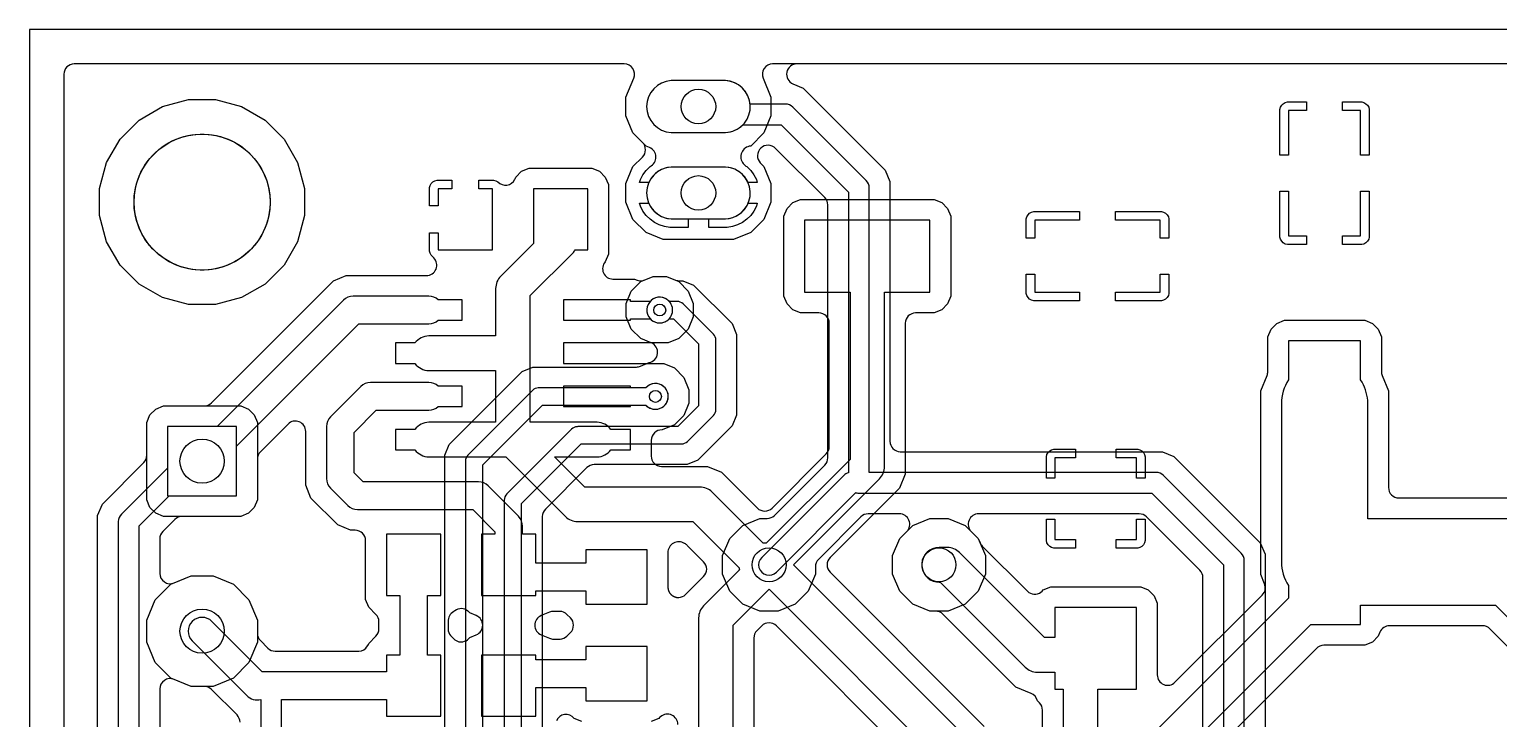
# Model space of a CAD drawing. Header units: millimetres. Extents: x 0 to 99.1, y 0 to 99.1.
# Drawn here: x 0 to 43.22, y 78.79 to 99.06 of the extents above; entities that cross this region are included whole.
import ezdxf

# ---------------------------------------------------------------- set-up
doc = ezdxf.new("R2010")
doc.units = ezdxf.units.MM

msp = doc.modelspace()

# ---------------------------------------------------------------- linework, layer by layer
at = {"layer": '16_copper'}
for points in [[(34.519, 73.05), (34.519, 82.934, 0.198912), (34.429, 83.15), (32.858, 84.721, 0.198912), (32.642, 84.811), (27.923, 84.811, 0.668181), (27.707, 84.29), (27.913, 84.084), (28.121, 83.583), (28.121, 83.041), (27.913, 82.54), (27.529, 82.156), (27.028, 81.948), (26.486, 81.948), (25.985, 82.156), (25.601, 82.54), (25.393, 83.041), (25.393, 83.583), (25.601, 84.084), (25.807, 84.29, 0.668181), (25.591, 84.811), (24.675, 84.811, 0.198912), (24.459, 84.721), (23.21, 83.472, 0.198912), (23.121, 83.256), (23.121, 83.041), (22.913, 82.54), (22.529, 82.156), (22.028, 81.948), (21.486, 81.948), (20.985, 82.156), (20.601, 82.54), (20.393, 83.041), (20.393, 83.583), (20.601, 84.084), (20.985, 84.468), (21.486, 84.676), (21.701, 84.676, 0.198912), (21.917, 84.765), (23.396, 86.244, 0.198912), (23.486, 86.46), (23.486, 93.895, 0.198912), (23.396, 94.111), (21.951, 95.556, 0.997451), (21.5, 95.133), (21.506, 95.125), (21.605, 95.027), (21.814, 94.523), (21.814, 93.977), (21.605, 93.473), (21.219, 93.087), (20.715, 92.878), (18.645, 92.878), (18.141, 93.087), (17.755, 93.473), (17.546, 93.977), (17.546, 94.523), (17.755, 95.027), (18.033, 95.304, 0.414216), (18.033, 95.736), (17.755, 96.013), (17.546, 96.517), (17.546, 97.063), (17.778, 97.623, 0.534511), (17.497, 98.044), (1.321, 98.044, 0.414214), (1.016, 97.739), (1.016, 1.321, 0.414214)], [(97.739, 98.044), (22.579, 98.044, 0.820681), (22.462, 97.458), (22.758, 97.335), (25.175, 94.918), (25.314, 94.582), (25.314, 86.944, 0.414214), (25.619, 86.639), (33.329, 86.639), (33.665, 86.5), (36.208, 83.957), (36.347, 83.621), (36.347, 73.657, 0.198912)], [(35.738, 73.278), (35.738, 83.439, 0.198912), (35.649, 83.655), (33.363, 85.941, 0.198912), (33.147, 86.03), (24.705, 86.03), (24.705, 94.4, 0.198912), (24.616, 94.616), (22.456, 96.776, 0.198912), (22.24, 96.865), (21.2, 96.865, 0.371669), (20.479, 97.552), (18.881, 97.552, 0.95208), (18.881, 96.028), (20.479, 96.028, 0.188113), (20.985, 96.255), (22.114, 96.255), (24.095, 94.274), (24.095, 86.02, 0.13508), (23.954, 85.941), (21.541, 83.528, 1), (21.973, 83.096), (24.31, 85.434, 0.003699), (24.317, 85.432), (24.337, 85.428, 0.051913), (24.4, 85.42), (33.021, 85.42), (35.128, 83.313), (35.128, 73.152, 0.198912)], [(12.217, 76.513), (12.217, 86.532), (12.349, 86.849), (14.497, 88.997), (14.814, 89.129), (17.858, 89.129, 0.098493), (17.975, 89.152), (18.23, 89.258, 0.747851), (18.292, 89.839), (17.982, 89.968), (17.705, 90.245), (17.554, 90.609), (17.554, 91.001), (17.705, 91.365), (17.982, 91.642), (18.346, 91.793), (18.738, 91.793), (18.982, 91.692, 0.098493), (19.099, 91.669), (19.222, 91.669), (19.539, 91.537), (20.671, 90.405), (20.803, 90.088), (20.803, 87.712), (20.671, 87.395), (19.666, 86.39), (19.349, 86.258), (16.613, 86.258, 0.198912), (16.397, 86.169), (15.177, 84.949, 0.198912), (15.088, 84.733), (15.088, 78.462, 0.198912)], [(14.478, 78.083), (14.478, 85.112), (16.234, 86.868), (19.177, 86.868, 0.198912), (19.357, 86.942), (20.119, 87.704, 0.198912), (20.193, 87.884), (20.193, 89.916, 0.198912), (20.119, 90.096), (19.23, 90.985, 0.198912), (19.05, 91.059), (18.823, 91.059, 0.992389), (18.257, 90.555), (18.292, 90.52, 0.409745), (18.823, 90.551), (18.945, 90.551), (19.685, 89.811), (19.685, 87.989), (19.072, 87.376), (16.129, 87.376), (16.11, 87.374, 0.179039), (15.949, 87.302), (14.044, 85.397, 0.198912), (13.97, 85.217), (13.97, 77.978, 0.198912)], [(13.335, 76.073), (13.335, 86.255), (15.091, 88.011), (18.134, 88.011, 0.992389), (18.7, 88.515), (18.665, 88.55, 0.409745), (18.134, 88.519), (14.986, 88.519), (14.967, 88.517, 0.179039), (14.806, 88.445), (12.901, 86.54, 0.198912), (12.827, 86.36), (12.827, 76.073)]]:
    msp.add_lwpolyline(points, format="xyb", dxfattribs=at)
for points in [[(4.683, 90.964), (3.916, 91.17), (3.228, 91.567), (2.667, 92.128), (2.27, 92.816), (2.064, 93.583), (2.064, 94.377), (2.27, 95.144), (2.667, 95.832), (3.228, 96.393), (3.916, 96.79), (4.683, 96.996), (5.477, 96.996), (6.244, 96.79), (6.932, 96.393), (7.493, 95.832), (7.89, 95.144), (8.096, 94.377), (8.096, 93.583), (7.89, 92.816), (7.493, 92.128), (6.932, 91.567), (6.244, 91.17), (5.477, 90.964)], [(3.943, 84.734), (3.719, 84.827), (3.547, 84.999), (3.454, 85.223), (3.454, 87.497), (3.547, 87.721), (3.719, 87.893), (3.943, 87.986), (6.217, 87.986), (6.441, 87.893), (6.613, 87.721), (6.706, 87.497), (6.706, 85.223), (6.613, 84.999), (6.441, 84.827), (6.217, 84.734)], [(6.096, 87.376), (4.064, 87.376), (4.064, 85.344), (6.096, 85.344)], [(4.757, 79.734), (4.159, 79.982), (3.702, 80.439), (3.454, 81.037), (3.454, 81.683), (3.702, 82.281), (4.159, 82.738), (4.757, 82.986), (5.403, 82.986), (6.001, 82.738), (6.458, 82.281), (6.706, 81.683), (6.706, 81.037), (6.458, 80.439), (6.001, 79.982), (5.403, 79.734)]]:
    msp.add_lwpolyline(points, close=True, dxfattribs=at)
msp.add_lwpolyline([(20.554, 93.495, 0.906347), (20.479, 95.012), (18.881, 95.012, 0.95208), (18.881, 93.488), (20.479, 93.488)], format="xyb", close=True, dxfattribs=at)
at = {"layer": '1_copper'}
for points in [[(97.739, 98.044), (21.863, 98.044, 0.534511), (21.582, 97.623), (21.814, 97.063), (21.814, 96.517), (21.605, 96.013), (21.219, 95.627, 0.612464), (21.001, 95.112), (21.014, 95.098, 0.090273), (21.104, 95.025), (21.217, 94.912), (21.311, 94.782), (21.384, 94.64), (21.411, 94.555), (21.141, 94.555), (21.132, 94.576), (21.096, 94.642, 0.250487), (20.479, 95.012), (18.881, 95.012, 0.284917), (18.219, 94.555), (17.949, 94.555), (17.976, 94.64), (18.049, 94.782), (18.143, 94.912), (18.256, 95.025, 0.649616), (18.239, 95.586), (18.141, 95.627), (17.755, 96.013), (17.546, 96.517), (17.546, 97.063), (17.778, 97.623, 0.534511), (17.497, 98.044), (1.321, 98.044, 0.414214), (1.016, 97.739), (1.016, 1.321, 0.414214)], [(2.007, 74.621), (2.007, 84.764), (2.146, 85.1), (3.365, 86.319, 0.198912), (3.454, 86.535), (3.454, 87.497), (3.547, 87.721), (3.719, 87.893), (3.943, 87.986), (5.143, 87.986, 0.198912), (5.358, 88.075), (8.949, 91.666), (9.323, 91.821), (11.68, 91.821, 0.668184), (11.895, 92.341), (11.821, 92.416), (11.787, 92.474), (11.77, 92.539), (11.77, 93.072), (12.024, 93.072), (12.024, 92.572), (13.624, 92.572), (13.624, 94.372), (13.224, 94.372), (13.224, 94.626), (13.657, 94.626), (13.722, 94.609), (13.78, 94.575, 0.529019), (14.278, 94.65), (14.286, 94.665), (14.307, 94.717), (14.479, 94.889), (14.703, 94.982), (16.545, 94.982), (16.769, 94.889), (16.941, 94.717), (17.034, 94.493), (17.034, 92.451), (16.94, 92.225, 0.650544), (17.166, 91.716), (17.803, 91.716, 0.257392), (18.102, 91.692), (18.346, 91.793), (18.738, 91.793), (19.102, 91.642), (19.379, 91.365), (19.53, 91.001), (19.53, 90.609), (19.379, 90.245), (19.102, 89.968), (18.793, 89.84), (16.697, 89.84, 0.038623), (16.651, 89.836), (15.713, 89.836), (15.713, 89.234), (16.651, 89.234, 0.037993), (16.697, 89.23), (18.666, 89.23), (18.975, 89.102), (19.252, 88.825), (19.403, 88.461), (19.403, 88.069), (19.252, 87.705), (18.975, 87.428), (18.611, 87.277, 0.429114), (18.291, 86.972), (18.291, 86.512, 0.414214), (18.596, 86.208), (19.947, 86.208), (20.358, 86.037), (20.715, 85.68), (20.715, 85.68), (21.414, 84.981, 0.414214), (21.846, 84.981), (23.44, 86.576, 0.198912), (23.53, 86.791), (23.53, 90.416, 0.414214), (23.225, 90.72), (22.682, 90.72), (22.458, 90.813), (22.287, 90.985), (22.194, 91.209), (22.194, 93.571), (22.287, 93.795), (22.458, 93.967), (22.682, 94.06), (26.612, 94.06), (26.836, 93.967), (27.008, 93.795), (27.101, 93.571), (27.101, 91.209), (27.008, 90.985), (26.836, 90.813), (26.612, 90.72), (26.07, 90.72, 0.414214), (25.765, 90.416), (25.765, 85.98), (25.595, 85.569), (23.553, 83.528, 0.414214), (23.553, 83.096), (28.09, 78.559)], [(27.859, 77.928), (22.475, 83.312), (25.007, 85.843, 0.198912), (25.155, 86.202), (25.155, 91.33), (26.491, 91.33), (26.491, 93.45), (22.804, 93.45), (22.804, 91.33), (24.139, 91.33), (24.139, 86.413), (21.674, 83.947), (21.586, 83.947), (20.084, 85.449, 0.198912), (19.725, 85.598), (16.339, 85.598), (15.45, 86.487), (16.697, 86.487, 0.238267), (17.106, 86.694), (17.682, 86.694), (17.682, 87.296), (17.106, 87.296, 0.238435), (16.697, 87.503), (14.732, 87.503), (14.732, 91.23), (15.983, 92.481, 0.057421), (16.055, 92.572), (16.424, 92.572), (16.424, 94.372), (14.824, 94.372), (14.824, 92.758), (13.865, 91.799, 0.198912), (13.716, 91.44), (13.716, 90.043), (11.751, 90.043, 0.238267), (11.342, 89.836), (10.766, 89.836), (10.766, 89.234), (11.342, 89.234, 0.238435), (11.751, 89.027), (13.716, 89.027), (13.716, 87.503), (11.751, 87.503, 0.238267), (11.342, 87.296), (10.766, 87.296), (10.766, 86.694), (11.342, 86.694, 0.238435), (11.751, 86.487), (14.014, 86.487), (15.77, 84.731, 0.198912), (16.129, 84.582), (19.515, 84.582), (20.875, 83.221, 0.024529), (20.887, 83.16), (19.834, 82.107, 0.198912), (19.685, 81.748), (19.685, 60.662)], [(3.226, 74.929), (3.226, 84.456), (4.114, 85.344), (6.096, 85.344), (6.096, 86.801), (9.693, 90.399), (11.751, 90.399, 0.18622), (12.023, 90.504), (12.735, 90.504), (12.735, 91.106), (12.023, 91.106, 0.185818), (11.751, 91.211), (9.525, 91.211, 0.198912), (9.238, 91.092), (5.521, 87.376), (4.064, 87.376), (4.064, 86.156), (2.705, 84.798, 0.198912), (2.616, 84.582), (2.616, 74.803, 0.198912)], [(29.802, 77.304), (29.802, 79.036, 0.198912), (29.713, 79.252), (29.652, 79.313, 0.246855), (29.466, 79.53), (29.017, 79.716), (26.873, 81.859, 0.198912), (26.658, 81.948), (26.486, 81.948), (25.985, 82.156), (25.601, 82.54), (25.393, 83.041), (25.393, 83.583), (25.601, 84.084), (25.985, 84.468), (26.486, 84.676), (27.028, 84.676), (27.529, 84.468), (27.913, 84.084), (27.963, 83.963, 0.098493), (28.029, 83.864), (29.356, 82.538, 0.37554), (29.756, 82.511), (29.787, 82.538), (29.824, 82.575), (30.048, 82.668), (32.69, 82.668), (32.914, 82.575), (33.086, 82.403), (33.179, 82.179), (33.179, 80.072, 0.668179), (33.699, 79.856), (36.266, 82.423, 0.303349), (36.332, 82.755), (36.22, 83.024), (36.22, 88.426), (36.407, 88.877, 0.09849), (36.43, 88.994), (36.43, 90.017), (36.523, 90.241), (36.695, 90.413), (36.919, 90.506), (39.281, 90.506), (39.505, 90.413), (39.677, 90.241), (39.77, 90.017), (39.77, 88.994, 0.09849), (39.793, 88.877), (39.98, 88.426), (39.98, 85.582, 0.414214), (40.284, 85.277), (44.026, 85.277)], [(43.652, 84.668), (39.37, 84.668), (39.37, 88.052), (39.367, 88.141, 0.12876), (39.16, 88.75), (39.16, 89.896), (37.04, 89.896), (37.04, 88.75, 0.146595), (36.83, 88.052), (36.83, 83.398, 0.146632), (37.04, 82.7), (37.04, 82.335), (32.548, 77.844, 0.367536)], [(7.417, 74.613), (7.417, 79.35), (10.5, 79.35), (10.5, 78.856), (12.1, 78.856), (12.1, 80.656), (11.706, 80.656), (11.706, 82.412), (12.1, 82.412), (12.1, 84.212), (10.5, 84.212), (10.5, 82.412), (10.894, 82.412), (10.894, 80.656), (10.5, 80.656), (10.5, 80.162), (6.852, 80.162), (5.367, 81.647, 1), (4.793, 81.073), (6.397, 79.469, 0.276689), (6.807, 79.35), (6.807, 74.613, 0.284922)], [(33.138, 76.997), (37.695, 81.554), (39.16, 81.554), (39.16, 82.128), (43.126, 82.128), (46.132, 79.122, 1)], [(25.969, 77.52), (21.973, 81.516, 0.414216), (21.541, 81.516), (21.4, 81.374, 0.19891), (21.311, 81.159), (21.311, 69.619, 0.414214)], [(45.965, 78.427), (42.963, 81.429, 0.198912), (42.747, 81.518), (40.009, 81.518, 0.303348), (39.727, 81.33), (39.677, 81.209), (39.505, 81.037), (39.281, 80.944), (38.074, 80.944, 0.198912), (37.859, 80.855), (33.877, 76.874, 0.198912)], [(6.198, 78.679, 0.198912), (6.108, 78.895), (5.358, 79.645, 0.198912), (5.143, 79.734), (4.757, 79.734), (4.257, 79.941, 0.534511), (3.835, 79.66), (3.835, 75.55, 0.502304)], [(16.249, 78.702), (16.025, 78.795, 0.57117), (15.504, 78.721)], [(19.075, 78.616, 0.64508), (18.569, 78.845), (18.563, 78.838, 0.046596), (18.519, 78.795), (18.295, 78.702)]]:
    msp.add_lwpolyline(points, format="xyb", dxfattribs=at)
for points in [[(20.554, 96.035, 0.906347), (20.479, 97.552), (18.881, 97.552, 0.95208), (18.881, 96.028), (20.479, 96.028)], [(18.838, 93.234), (18.68, 93.259), (18.528, 93.308), (18.386, 93.381), (18.256, 93.475), (18.143, 93.588), (18.049, 93.718), (17.976, 93.86), (17.949, 93.945), (18.219, 93.945, 0.284915), (18.881, 93.488), (19.375, 93.488), (19.375, 93.234)], [(19.985, 93.234), (19.985, 93.488), (20.479, 93.488, 0.284915), (21.141, 93.945), (21.411, 93.945), (21.384, 93.86), (21.311, 93.718), (21.217, 93.588), (21.104, 93.475), (20.974, 93.381), (20.832, 93.308), (20.68, 93.259), (20.522, 93.234)], [(18.616, 90.433, 1), (18.468, 91.177), (18.42, 91.164, 0.127769), (18.261, 91.059), (17.682, 91.059), (17.682, 91.106), (15.713, 91.106), (15.713, 90.504), (17.682, 90.504), (17.682, 90.551), (18.261, 90.551), (18.292, 90.52), (18.331, 90.49), (18.374, 90.465), (18.42, 90.446), (18.468, 90.433), (18.517, 90.427), (18.567, 90.427)], [(18.174, 83.756), (16.37, 83.756), (16.37, 83.362), (14.9, 83.362), (14.9, 84.212), (14.506, 84.212), (14.506, 84.452, 0.198912), (14.387, 84.739), (13.495, 85.631, 0.198912), (13.208, 85.75), (9.82, 85.75), (9.55, 86.02), (9.55, 87.208), (10.201, 87.859), (11.751, 87.859, 0.18622), (12.023, 87.964), (12.735, 87.964), (12.735, 88.566), (12.023, 88.566, 0.185818), (11.751, 88.671), (10.033, 88.671, 0.198912), (9.746, 88.552), (8.857, 87.663, 0.198912), (8.738, 87.376), (8.738, 85.852, 0.198912), (8.857, 85.565), (9.365, 85.057, 0.198912), (9.652, 84.938), (13.04, 84.938), (13.694, 84.284), (13.694, 84.212), (13.3, 84.212), (13.3, 82.412), (14.9, 82.412), (14.9, 82.55), (16.37, 82.55), (16.37, 82.156), (18.174, 82.156)], [(18.489, 87.893, 1), (18.341, 88.637), (18.293, 88.624, 0.127769), (18.134, 88.519), (17.682, 88.519), (17.682, 88.566), (15.713, 88.566), (15.713, 87.964), (17.682, 87.964), (17.682, 88.011), (18.134, 88.011), (18.165, 87.98), (18.204, 87.95), (18.247, 87.925), (18.293, 87.906), (18.341, 87.893), (18.39, 87.887), (18.44, 87.887)], [(9.691, 80.772, 0.261591), (9.948, 80.924), (9.956, 80.939, 0.051165), (9.983, 81.001), (10.195, 81.213, 0.198912), (10.284, 81.428), (10.284, 81.64, 0.198912), (10.195, 81.855), (9.983, 82.067), (9.89, 82.291), (9.89, 84.023, 0.414214), (9.586, 84.328), (9.45, 84.328), (9.076, 84.483), (8.283, 85.276), (8.128, 85.65), (8.128, 87.235, 0.668179), (7.608, 87.451), (6.795, 86.638, 0.198912), (6.706, 86.423), (6.706, 85.223), (6.613, 84.999), (6.441, 84.827), (6.217, 84.734), (4.493, 84.734, 0.198912), (4.277, 84.645), (3.925, 84.293, 0.198912), (3.835, 84.077), (3.835, 83.06, 0.534511), (4.257, 82.779), (4.757, 82.986), (5.403, 82.986), (6.001, 82.738), (6.458, 82.281), (6.706, 81.683), (6.706, 81.297, 0.198912), (6.795, 81.082), (7.016, 80.861, 0.198912), (7.231, 80.772), (9.685, 80.772)], [(19.101, 82.351, 0.188088), (19.303, 82.439), (19.603, 82.738), (19.603, 82.738), (19.834, 82.969, 0.414214), (19.834, 83.401), (19.351, 83.883, 0.071736), (19.282, 83.935), (19.271, 83.94, 0.599992), (18.783, 83.668), (18.783, 82.654), (18.784, 82.643), (18.784, 82.632), (18.785, 82.621), (18.786, 82.611), (18.789, 82.6), (18.79, 82.589), (18.793, 82.579), (18.796, 82.568), (18.799, 82.558), (18.803, 82.547), (18.807, 82.537), (18.811, 82.527), (18.816, 82.518), (18.821, 82.507), (18.827, 82.498), (18.832, 82.489), (18.839, 82.48), (18.845, 82.471), (18.852, 82.463), (18.858, 82.454), (18.866, 82.446), (18.873, 82.438), (18.881, 82.431), (18.889, 82.424), (18.898, 82.417), (18.906, 82.41), (18.915, 82.404), (18.924, 82.398), (18.934, 82.392), (18.943, 82.386), (18.953, 82.382), (18.962, 82.377), (18.973, 82.373), (18.983, 82.368), (18.993, 82.365), (19.003, 82.362), (19.014, 82.359), (19.025, 82.356), (19.035, 82.355), (19.046, 82.353), (19.057, 82.352), (19.068, 82.35), (19.079, 82.35), (19.089, 82.35)], [(31.469, 76.745), (31.428, 76.745), (31.428, 79.658), (32.569, 79.658), (32.569, 82.058), (30.169, 82.058), (30.169, 81.171), (29.86, 81.171), (27.36, 83.671, 0.198912), (27.001, 83.82), (26.757, 83.82, 0.929363), (26.683, 82.809), (26.757, 82.804), (26.791, 82.804), (29.291, 80.304, 0.198912), (29.65, 80.155), (30.169, 80.155), (30.169, 79.658), (30.412, 79.658), (30.412, 76.745), (30.372, 76.745), (30.372, 73.02), (31.469, 73.02)], [(12.702, 81.045, 0.163048), (12.885, 81.107), (12.916, 81.134), (12.955, 81.173), (13.147, 81.252, 0.668178), (13.147, 81.816), (12.955, 81.895, 0.042887), (12.915, 81.935), (12.898, 81.949, 0.354576), (12.515, 81.961), (12.484, 81.934, 0.292316), (12.316, 81.64), (12.316, 81.428, 0.180972), (12.391, 81.228), (12.398, 81.221), (12.405, 81.213), (12.484, 81.134), (12.485, 81.133), (12.485, 81.133), (12.502, 81.119), (12.517, 81.105), (12.518, 81.105), (12.519, 81.104), (12.536, 81.093), (12.554, 81.082), (12.555, 81.081), (12.555, 81.081), (12.575, 81.072), (12.594, 81.063), (12.595, 81.063), (12.595, 81.063), (12.615, 81.057), (12.636, 81.051), (12.636, 81.051), (12.637, 81.051), (12.658, 81.048), (12.679, 81.045), (12.68, 81.045), (12.68, 81.045)], [(15.61, 81.129, 0.188703), (15.814, 81.217), (15.915, 81.318, 0.414218), (15.915, 81.75), (15.814, 81.851, 0.198909), (15.598, 81.94), (15.414, 81.94, 0.09849), (15.297, 81.917), (15.053, 81.816, 0.668178), (15.053, 81.252), (15.297, 81.151, 0.098493), (15.414, 81.128), (15.598, 81.128)]]:
    msp.add_lwpolyline(points, format="xyb", close=True, dxfattribs=at)
for points in [[(4.683, 90.964), (3.916, 91.17), (3.228, 91.567), (2.667, 92.128), (2.27, 92.816), (2.064, 93.583), (2.064, 94.377), (2.27, 95.144), (2.667, 95.832), (3.228, 96.393), (3.916, 96.79), (4.683, 96.996), (5.477, 96.996), (6.244, 96.79), (6.932, 96.393), (7.493, 95.832), (7.89, 95.144), (8.096, 94.377), (8.096, 93.583), (7.89, 92.816), (7.493, 92.128), (6.932, 91.567), (6.244, 91.17), (5.477, 90.964)], [(36.786, 95.358), (36.786, 96.705), (36.803, 96.769), (36.837, 96.827), (36.884, 96.875), (36.942, 96.908), (37.006, 96.925), (37.57, 96.925), (37.57, 96.671), (37.04, 96.671), (37.04, 95.358)], [(39.16, 95.358), (39.16, 96.671), (38.63, 96.671), (38.63, 96.925), (39.194, 96.925), (39.258, 96.908), (39.316, 96.875), (39.363, 96.827), (39.397, 96.769), (39.414, 96.705), (39.414, 95.358)], [(11.77, 93.872), (11.77, 94.405), (11.787, 94.47), (11.821, 94.528), (11.868, 94.575), (11.926, 94.609), (11.991, 94.626), (12.424, 94.626), (12.424, 94.372), (12.024, 94.372), (12.024, 93.872)], [(37.006, 92.73), (36.942, 92.747), (36.884, 92.781), (36.837, 92.828), (36.803, 92.886), (36.786, 92.951), (36.786, 94.298), (37.04, 94.298), (37.04, 92.984), (37.57, 92.984), (37.57, 92.73)], [(38.63, 92.73), (38.63, 92.984), (39.16, 92.984), (39.16, 94.298), (39.414, 94.298), (39.414, 92.951), (39.397, 92.886), (39.363, 92.828), (39.316, 92.781), (39.258, 92.747), (39.194, 92.73)], [(29.325, 92.92), (29.325, 93.484), (29.342, 93.548), (29.376, 93.606), (29.423, 93.653), (29.481, 93.687), (29.546, 93.704), (30.893, 93.704), (30.893, 93.45), (29.579, 93.45), (29.579, 92.92)], [(33.266, 92.92), (33.266, 93.45), (31.953, 93.45), (31.953, 93.704), (33.3, 93.704), (33.364, 93.687), (33.422, 93.653), (33.47, 93.606), (33.503, 93.548), (33.52, 93.484), (33.52, 92.92)], [(29.546, 91.076), (29.481, 91.093), (29.423, 91.127), (29.376, 91.174), (29.342, 91.232), (29.325, 91.296), (29.325, 91.86), (29.579, 91.86), (29.579, 91.33), (30.893, 91.33), (30.893, 91.076)], [(31.953, 91.076), (31.953, 91.33), (33.266, 91.33), (33.266, 91.86), (33.52, 91.86), (33.52, 91.296), (33.503, 91.232), (33.47, 91.174), (33.422, 91.127), (33.364, 91.093), (33.3, 91.076)], [(29.915, 85.858), (29.915, 86.491), (29.932, 86.556), (29.966, 86.614), (30.013, 86.661), (30.071, 86.695), (30.136, 86.712), (30.769, 86.712), (30.769, 86.458), (30.169, 86.458), (30.169, 85.858)], [(32.569, 85.858), (32.569, 86.458), (31.969, 86.458), (31.969, 86.712), (32.602, 86.712), (32.667, 86.695), (32.725, 86.661), (32.772, 86.614), (32.806, 86.556), (32.823, 86.491), (32.823, 85.858)], [(30.136, 83.804), (30.071, 83.821), (30.013, 83.855), (29.966, 83.902), (29.932, 83.96), (29.915, 84.025), (29.915, 84.658), (30.169, 84.658), (30.169, 84.058), (30.769, 84.058), (30.769, 83.804)], [(31.969, 84.058), (32.569, 84.058), (32.569, 84.658), (32.823, 84.658), (32.823, 84.025), (32.806, 83.96), (32.772, 83.902), (32.725, 83.855), (32.667, 83.821), (32.602, 83.804), (31.969, 83.804)], [(14.9, 79.706), (16.37, 79.706), (16.37, 79.312), (18.174, 79.312), (18.174, 80.912), (16.37, 80.912), (16.37, 80.518), (14.9, 80.518), (14.9, 80.656), (13.3, 80.656), (13.3, 78.856), (14.9, 78.856)]]:
    msp.add_lwpolyline(points, close=True, dxfattribs=at)
msp.add_lwpolyline([(20.701, 60.452), (20.701, 81.538), (21.757, 82.594), (26.992, 77.359)], dxfattribs=at)
at = {"layer": 'drills_NPTH'}
msp.add_circle((5.08, 93.98), 2, dxfattribs=at)
at = {"layer": 'drills_PTH'}
for centre, radius in [((19.68, 96.79), 0.508), ((19.68, 94.25), 0.508), ((5.08, 86.36), 0.65), ((21.757, 83.312), 0.5), ((26.757, 83.312), 0.5), ((5.08, 81.36), 0.65)]:
    msp.add_circle(centre, radius, dxfattribs=at)
at = {"layer": 'drills_via_1_16'}
for centre in [(18.542, 90.805), (18.415, 88.265)]:
    msp.add_circle(centre, 0.175, dxfattribs=at)
at = {"layer": 'holes'}
msp.add_lwpolyline([(7.08, 93.92), (7.073, 93.799), (7.058, 93.679), (7.036, 93.56), (7.007, 93.443), (6.971, 93.327), (6.929, 93.214), (6.879, 93.104), (6.823, 92.997), (6.76, 92.894), (6.692, 92.794), (6.617, 92.699), (6.537, 92.609), (6.451, 92.523), (6.361, 92.443), (6.266, 92.368), (6.166, 92.3), (6.063, 92.237), (5.956, 92.181), (5.846, 92.131), (5.733, 92.089), (5.617, 92.053), (5.5, 92.024), (5.381, 92.002), (5.261, 91.987), (5.14, 91.98), (5.02, 91.98), (4.899, 91.987), (4.779, 92.002), (4.66, 92.024), (4.543, 92.053), (4.427, 92.089), (4.314, 92.131), (4.204, 92.181), (4.097, 92.237), (3.994, 92.3), (3.894, 92.368), (3.799, 92.443), (3.709, 92.523), (3.623, 92.609), (3.543, 92.699), (3.468, 92.794), (3.4, 92.894), (3.337, 92.997), (3.281, 93.104), (3.231, 93.214), (3.189, 93.327), (3.153, 93.443), (3.124, 93.56), (3.102, 93.679), (3.087, 93.799), (3.08, 93.92), (3.08, 94.04), (3.087, 94.161), (3.102, 94.281), (3.124, 94.4), (3.153, 94.517), (3.189, 94.633), (3.231, 94.746), (3.281, 94.856), (3.337, 94.963), (3.4, 95.066), (3.468, 95.166), (3.543, 95.261), (3.623, 95.351), (3.709, 95.437), (3.799, 95.517), (3.894, 95.592), (3.994, 95.66), (4.097, 95.723), (4.204, 95.779), (4.314, 95.829), (4.427, 95.871), (4.543, 95.907), (4.66, 95.936), (4.779, 95.958), (4.899, 95.973), (5.02, 95.98), (5.14, 95.98), (5.261, 95.973), (5.381, 95.958), (5.5, 95.936), (5.617, 95.907), (5.733, 95.871), (5.846, 95.829), (5.956, 95.779), (6.063, 95.723), (6.166, 95.66), (6.266, 95.592), (6.361, 95.517), (6.451, 95.437), (6.537, 95.351), (6.617, 95.261), (6.692, 95.166), (6.76, 95.066), (6.823, 94.963), (6.879, 94.856), (6.929, 94.746), (6.971, 94.633), (7.007, 94.517), (7.036, 94.4), (7.058, 94.281), (7.073, 94.161), (7.08, 94.04), (7.08, 93.92)], close=True, dxfattribs=at)
at = {"layer": 'outline'}
msp.add_lwpolyline([(0, 0), (99.06, 0), (99.06, 99.06), (0, 99.06), (0, 0)], close=True, dxfattribs=at)

doc.saveas('drawing.dxf')
